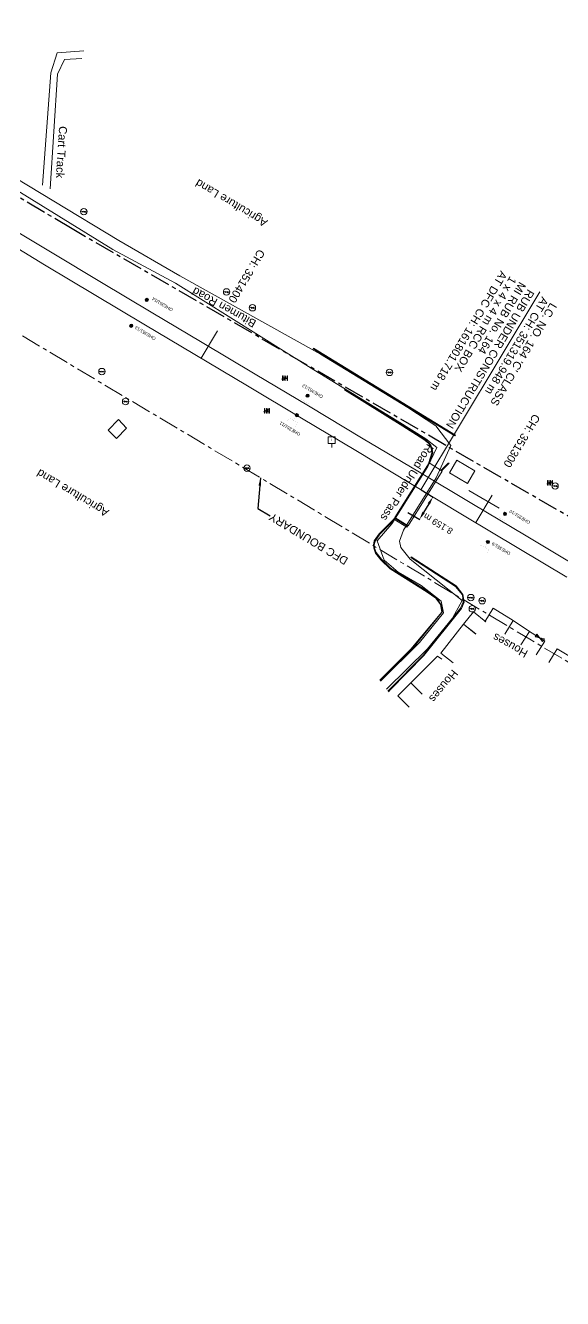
# Model space of a CAD drawing. Header units: feet. Extents: x 593168 to 611286, y 3401475 to 3412398.
# Drawn here: x 601426.7 to 601594.4, y 3407081 to 3407478.6 of the extents above; entities that cross this region are included whole.
import ezdxf
from ezdxf.enums import TextEntityAlignment as Align

# ---------------------------------------------------------------- set-up
doc = ezdxf.new("R2010")
doc.units = ezdxf.units.FT
doc.header["$MEASUREMENT"] = 0
doc.linetypes.add('CENTER', pattern=[2, 1.25, -0.25, 0.25, -0.25])
doc.layers.get('Defpoints').update_dxf_attribs({"lineweight": 0})
for name, color, linetype, lineweight in [('Cart Track', 34, 'Continuous', 0), ('Compound Wall', 251, 'Continuous', 0), ('Culvert Parapet', 7, 'Continuous', 0), ('DFCC BOUNDARY', 6, 'CENTER', 0), ('Electric Pole', 251, 'Continuous', 0), ('Existing IR Chainage', 7, 'Continuous', 0), ('Existing IR Track', 143, 'Continuous', 0), ('Gate', 251, 'Continuous', 0), ('Govt buliding', 251, 'Continuous', 0), ('Grill', 251, 'Continuous', 0), ('L', 60, 'Continuous', 0), ('LC DETAILS IN PLAN', 7, 'Continuous', 0), ('OHE MAST', 8, 'Continuous', 0), ('OHE MAST TEXT', 8, 'Continuous', 0), ('PROPOSED DFCC TRACK', 1, 'Continuous', 0), ('Residential Building Pucca', 251, 'Continuous', 0), ('Residential Building Semipucca', 251, 'Continuous', 0), ('Retaining Wall', 251, 'Continuous', 0), ('Side Details', 251, 'Continuous', 0), ('Subroad Edge', 34, 'Continuous', 0), ('Text1', 251, 'Continuous', 0), ('Transformer', 251, 'Continuous', 0), ('WL', 7, 'Continuous', 0)]:
    doc.layers.add(name, color=color, linetype=linetype, lineweight=lineweight)
doc.layers.add('Existing Railway Boundary', color=7, linetype='CENTER')
doc.styles.add('CUT-FILL', font='cut-fill.shx', dxfattribs={"height": 2})
doc.styles.get("Standard").update_dxf_attribs({"font": 'arial.ttf'})
doc.styles.add('Style-Arial', font='arial.ttf')
doc.dimstyles.new('ISO-25', dxfattribs={"dimtxt": 2.5, "dimasz": 2.5, "dimexe": 1.25, "dimexo": 0.625, "dimtad": 1, "dimtxsty": 'Standard', "dimcen": 2.5, "dimadec": 0, "dimazin": 0, "dimtfac": 1, "dimtmove": 0, "dimatfit": 3, "dimfxl": 1, "dimarcsym": 0})
doc.dimstyles.get("Standard").update_dxf_attribs({"dimtxt": 0.18, "dimasz": 0.18, "dimexe": 0.18, "dimexo": 0.0625, "dimgap": 0.09, "dimtad": 0, "dimtih": 1, "dimtoh": 1, "dimdec": 4, "dimzin": 0, "dimdsep": 46, "dimtxsty": 'Standard', "dimcen": 0.09, "dimadec": 0, "dimazin": 0, "dimtfac": 1, "dimtdec": 4, "dimtofl": 0, "dimtmove": 0, "dimatfit": 3, "dimfxl": 1, "dimtolj": 1, "dimtzin": 0, "dimarcsym": 0})

# ---------------------------------------------------------------- blocks, each defined once
blk = doc.blocks.new('GT')
at = {"layer": 'Gate'}
for p, q in [((-0.5, -0.5), (-0.5, 0.5)), ((-0.5, 0.5), (0.5, -0.5)), ((0.5, 0.5), (0.5, -0.5))]:
    blk.add_line(p, q, dxfattribs=at)
blk.add_lwpolyline([(0.5, 0.5), (-0.5, -0.5)], dxfattribs=at)
blk = doc.blocks.new('EP')
blk.add_hatch(color=8).paths.add_polyline_path([(-0.21, -0.05), (-0.21, 0.16), (-0.93, -0.01), (-0.31, 0.07), (-0.31, -0.19), (0.31, 0), (0.31, -0.24), (0.94, -0.01), (0.41, -0.1), (0.43, 0.15)])
at = {"color": 8}
for p, q in [((-0.93, -0.01), (-0.21, 0.16)), ((-0.31, 0.07), (-0.93, -0.01)), ((-0.31, -0.19), (-0.31, 0.07)), ((0.31, 0), (-0.31, -0.19)), ((-0.21, 0.16), (-0.21, -0.05)), ((-0.21, -0.05), (0.43, 0.15)), ((0.31, -0.24), (0.31, 0)), ((0.43, 0.15), (0.41, -0.1)), ((0.94, -0.01), (0.31, -0.24)), ((0.41, -0.1), (0.94, -0.01))]:
    blk.add_line(p, q, dxfattribs=at)
blk.add_circle((0, 0), 1, dxfattribs=at)
blk = doc.blocks.new('L')
at = {"layer": 'WL'}
for p, q in [((1.07, 3.42), (-1.06, 3.42)), ((-1.06, 3.42), (-1.06, 1.29)), ((-1.06, 1.29), (1.07, 1.29)), ((0, 1.29), (0, 0)), ((1.07, 1.29), (1.07, 3.42))]:
    blk.add_line(p, q, dxfattribs=at)
at = {"layer": 'WL', "style": 'CUT-FILL'}
blk.add_text('L', height=0.739, dxfattribs=at).set_placement((-0.18, 2.03))
blk = doc.blocks.new('TRF')
blk.add_hatch(color=256).paths.add_polyline_path([(0.22, -0.04), (0.38, 0.42), (-0.98, -0.29), (0.02, 0.04), (-0.18, -0.39), (0.98, 0.09)])
for p, q in [((-0.69, 0.72), (-0.69, -0.72)), ((-0.52, 0.72), (-0.69, 0.72)), ((-0.52, -0.72), (-0.52, 0.72)), ((0, 0.72), (0, -0.72)), ((0.17, 0.72), (0, 0.72)), ((0.17, -0.72), (0.17, 0.72)), ((0.7, 0.72), (0.7, -0.72)), ((0.87, 0.72), (0.7, 0.72)), ((0.87, -0.72), (0.87, 0.72)), ((-0.69, -0.72), (-0.52, -0.72)), ((0, -0.72), (0.17, -0.72)), ((0.7, -0.72), (0.87, -0.72))]:
    blk.add_line(p, q)
blk.add_lwpolyline([(0.22, -0.04), (0.38, 0.42), (-0.98, -0.29), (0.02, 0.04), (-0.18, -0.39), (0.98, 0.09)], close=True)
blk = doc.blocks.new('OHE MAST')
h = blk.add_hatch(color=256)
h.dxf.hatch_style = 1
edge = h.paths.add_edge_path()
edge.add_arc((0, 0), 0.514, 0, 360)
at = {"const_width": 0.01}
for points in [[(1.5, 3.5), (1.5, 2), (-1.5, 2), (-1.5, 3.5)], [(0, 2), (0, 0)]]:
    blk.add_lwpolyline(points, dxfattribs=at)
blk.add_circle((0, 0), 0.514)
blk = doc.blocks.new('*D354')
at = {"layer": 'Defpoints', "color": 0, "transparency": 16777216}
for p in [(601550.19, 3407333.55), (601546, 3407326.55), (601549.73, 3407324.32)]:
    blk.add_point(p, dxfattribs=at)
at = {"layer": 'PROPOSED DFCC TRACK', "color": 0, "lineweight": -2, "transparency": 16777216}
for p, q in [((601550.29, 3407333.49), (601554.03, 3407331.26)), ((601552.64, 3407329.18), (601551.01, 3407326.46)), ((601546.1, 3407326.49), (601549.84, 3407324.26))]:
    blk.add_line(p, q, dxfattribs=at)
at = {"layer": 'PROPOSED DFCC TRACK', "color": 0, "transparency": 16777216}
for points in [[(601552.28, 3407329.39), (601552.99, 3407328.96), (601553.92, 3407331.32)], [(601550.66, 3407326.68), (601551.37, 3407326.25), (601549.73, 3407324.32)]]:
    blk.add_solid(points, dxfattribs=at)
at = {"layer": 'PROPOSED DFCC TRACK', "color": 0, "lineweight": 0, "transparency": 16777216, "insert": (601555.55, 3407322.97), "char_height": 2, "attachment_point": 5, "rotation": 149, "style": 'Style-Arial'}
blk.add_mtext('\\A1;8.159 m', dxfattribs=at)
blk = doc.blocks.new('TerminatorOpen_0.5')
at = {"color": 0, "linetype": 'ByBlock', "lineweight": -2}
for q in [(-1, 0.25), (-1, 0), (-1, -0.25)]:
    blk.add_line((0, 0), q, dxfattribs=at)

msp = doc.modelspace()

# ---------------------------------------------------------------- linework, layer by layer
at = {"layer": 'Cart Track'}
for points in [[(601432.0099, 3407428.7267, 258.6783), (601434.6265, 3407463.7803, 258.4134), (601436.5064, 3407470.06, 258.4554), (601444.8822, 3407470.6755, 258.4224)], [(601444.254, 3407468.2941, 258.5133), (601438.88, 3407467.9474, 258.3894), (601436.616, 3407463.3261, 258.4304), (601434.3187, 3407427.5344, 258.6983)]]:
    msp.add_polyline3d(points, dxfattribs=at)
at = {"layer": 'Compound Wall'}
for points in [[(601586.0934, 3407288.0864, 259.3821), (601584.0289, 3407289.3372, 259.3131)], [(601588.4506, 3407286.5689, 259.4501), (601588.8938, 3407286.2219, 259.3261)], [(601546.9906, 3407273.25, 259.1772), (601555.343, 3407281.5626, 259.2091), (601556.7225, 3407280.6434, 259.3381)]]:
    msp.add_polyline3d(points, dxfattribs=at)
at = {"layer": 'Culvert Parapet'}
for points in [[(601546.1322, 3407322.3222, 259.572), (601541.997, 3407324.9058, 259.561), (601552.6967, 3407341.9959, 259.5271), (601556.8319, 3407339.4123, 259.5271)], [(601545.9804, 3407322.2174, 259.821), (601541.8954, 3407324.6939, 259.819), (601541.7256, 3407324.3415, 259.824), (601545.8106, 3407321.865, 259.824)]]:
    msp.add_polyline3d(points, close=True, dxfattribs=at)
at = {"layer": 'DFCC BOUNDARY', "ltscale": 5, "flags": 128}
msp.add_lwpolyline([(602647.7208, 3406653.5383), (602626.6516, 3406618.3556), (602625.5805, 3406618.9982), (602611.1663, 3406627.6057), (602596.216, 3406636.5335), (602582.5302, 3406644.7469), (602568.9277, 3406652.9103), (602552.3295, 3406662.8333), (602536.3002, 3406672.4162), (602520.5809, 3406681.8447), (602505.0492, 3406691.1608), (602490.4216, 3406699.9116), (602475.8003, 3406708.6586), (602457.241, 3406719.757), (602438.4392, 3406731.0003), (602423.8153, 3406739.7577), (602408.864, 3406748.7122), (602392.2261, 3406758.6842), (602375.1982, 3406768.8897), (602363.6657, 3406775.7943), (602351.4914, 3406783.083), (602335.8361, 3406792.4539), (602319.9244, 3406801.9787), (602297.3716, 3406815.4363), (602274.3314, 3406829.2051), (602254.6485, 3406841.0081), (602235.3909, 3406852.5562), (602216.7277, 3406863.7367), (602198.6689, 3406874.5552), (602176.9567, 3406887.5198), (602155.5265, 3406900.3159), (602154.6798, 3406900.8228), (602175.5337, 3406935.6333), (602160.0051, 3406944.9303), (602143.5523, 3406954.7809), (602128.2101, 3406963.9475), (602112.3641, 3406973.4149), (602096.6485, 3406982.8462), (602080.6999, 3406992.4172), (602064.4521, 3407002.1395), (602047.7153, 3407012.1542), (602032.8721, 3407021.0407), (602017.6437, 3407030.1578), (602002.1142, 3407039.4564), (601986.1202, 3407049.033), (601973.6769, 3407056.4909), (601960.9086, 3407064.1435), (601944.1732, 3407074.1285), (601927.3741, 3407084.1514), (601906.8472, 3407096.4415), (601886.4643, 3407108.6456), (601861.6498, 3407123.4596), (601846.2482, 3407132.7021), (601831.1142, 3407141.784), (601813.6892, 3407152.1752), (601796.819, 3407162.2357), (601779.3481, 3407172.7246), (601762.3524, 3407182.9283), (601759.5179, 3407184.6179), (601758.4136, 3407182.7394), (601745.8285, 3407190.2413), (601730.5285, 3407199.3615), (601715.7626, 3407208.1913), (601701.0965, 3407216.9614), (601684.5348, 3407226.9036), (601667.9815, 3407236.8409), (601651.0738, 3407246.9555), (601634.3282, 3407256.9731), (601616.8023, 3407267.4338), (601599.6778, 3407277.6548), (601584.1867, 3407286.8622), (601569.1257, 3407295.8142), (601552.032, 3407306.0817), (601535.2402, 3407316.1678), (601518.1811, 3407326.4177), (601501.2869, 3407336.5686), (601484.4898, 3407346.5568), (601467.9521, 3407356.3908), (601452.0029, 3407365.9137), (601421.449, 3407384.1568), (601420.948, 3407384.4587), (601406.0517, 3407393.4343), (601389.5488, 3407403.301), (601381.5204, 3407408.1011), (601358.7309, 3407421.7832), (601344.5292, 3407430.3151), (601328.2198, 3407440.1976), (601315.5488, 3407447.8754), (601317.2433, 3407450.7097)], dxfattribs=at)
at = {"layer": 'Existing IR Chainage', "color": 7, "linetype": 'Continuous', "lineweight": 13, "flags": 128}
for points in [[(601486.5918, 3407383.2351), (601481.4808, 3407374.6399)], [(601572.4345, 3407331.8556), (601567.2854, 3407323.2832)]]:
    msp.add_lwpolyline(points, dxfattribs=at)
at = {"layer": 'Existing IR Track', "flags": 128}
for points in [[(601598.1676, 3407310.1363), (601583.0311, 3407319.1674), (601566.0798, 3407329.2735), (601549.209, 3407339.3317), (601532.1689, 3407349.512), (601515.0424, 3407359.7439), (601498.384, 3407369.6862), (601481.7994, 3407379.5845), (601465.9473, 3407389.0521), (601450.4198, 3407398.3258), (601434.9762, 3407407.565), (601419.9274, 3407416.5679)], [(601595.7338, 3407306.2897), (601580.7179, 3407315.2148), (601563.6689, 3407325.4554), (601546.8772, 3407335.5415), (601529.8209, 3407345.7898), (601512.8822, 3407355.9673), (601496.0408, 3407365.982), (601479.5205, 3407375.8056), (601463.5888, 3407385.3181), (601433.0739, 3407403.5378), (601432.612, 3407403.8161), (601417.6823, 3407412.8119)]]:
    msp.add_lwpolyline(points, dxfattribs=at)
at = {"layer": 'Existing Railway Boundary', "ltscale": 5}
msp.add_lwpolyline([(602240.837, 3406937.0674), (602116.2948, 3407010.7668), (601764.5806, 3407219.7883), (601759.3642, 3407222.2685), (601653.1238, 3407292.2946), (601441.2096, 3407415.0505), (601397.917, 3407440.7299), (601301.0475, 3407498.7265), (601241.8375, 3407534.2132), (601188.4611, 3407565.6026), (601139.5754, 3407594.3481), (601094.5264, 3407622.448), (600939.9459, 3407716.091), (600853.7892, 3407766.6119), (600798.1443, 3407818.9628), (600756.3389, 3407844.4101), (600651.5465, 3407908.0731), (600401.2293, 3408050.9686)], dxfattribs=at)
at = {"layer": 'Govt buliding'}
msp.add_polyline3d([(601564.7152, 3407335.5184, 259.848), (601559.1269, 3407338.8384, 259.803), (601561.3979, 3407342.7908, 259.7), (601566.9864, 3407339.4707, 259.7)], close=True, dxfattribs=at)
at = {"layer": 'Grill'}
msp.add_polyline3d([(601574.6044, 3407327.824, 259.4881), (601565.0905, 3407333.3792, 259.731)], dxfattribs=at)
at = {"layer": 'LC DETAILS IN PLAN', "lineweight": 13, "flags": 128}
msp.add_lwpolyline([(601550.1851, 3407333.5542), (601587.2893, 3407395.3269)], dxfattribs=at)
at = {"layer": 'Residential Building Pucca'}
for points in [[(601570.1566, 3407292.2716, 259.2921), (601572.7678, 3407296.5339, 259.2921), (601578.9967, 3407292.718, 259.2021), (601576.3855, 3407288.4557, 259.2021)], [(601567.2977, 3407288.449, 259.613), (601563.423, 3407291.6069, 259.613), (601566.5579, 3407295.4534, 259.4441), (601570.4326, 3407292.2955, 259.4441)], [(601576.3855, 3407288.4557, 259.2021), (601578.9967, 3407292.718, 259.2021), (601584.0289, 3407289.3372, 259.3131), (601581.3368, 3407285.1255, 259.3131)], [(601560.2788, 3407279.4706, 259.2621), (601556.3411, 3407282.5495, 259.2621), (601563.423, 3407291.6069, 259.613), (601567.3607, 3407288.528, 259.613)], [(601581.3368, 3407285.1255, 259.3131), (601584.0289, 3407289.3372, 259.3131), (601588.8949, 3407286.2269, 259.3261), (601586.2028, 3407282.0152, 259.3261)], [(601590.1484, 3407279.5915, 259.4131), (601592.7219, 3407283.8766, 259.4131), (601605.0071, 3407276.4984, 259.3671), (601602.4335, 3407272.2133, 259.3671)], [(601546.5301, 3407265.6648, 259.2381), (601542.974, 3407269.1776, 259.2381), (601546.9934, 3407273.2465, 259.1762), (601550.5495, 3407269.7337, 259.1762)]]:
    msp.add_polyline3d(points, dxfattribs=at)
at = {"layer": 'Residential Building Semipucca'}
msp.add_polyline3d([(601458.2482, 3407352.8023, 259.1102), (601455.0834, 3407349.52, 260.2608), (601452.4839, 3407352.1432, 260.2388), (601455.7479, 3407355.5283, 260.2388)], close=True, dxfattribs=at)
at = {"layer": 'Retaining Wall'}
for points in [[(601516.6591, 3407377.7648, 258.1225), (601516.5257, 3407377.5526, 258.0905), (601560.7997, 3407350.4168, 258.6573), (601560.9331, 3407350.629, 258.6893)], [(601552.6894, 3407342.0788, 259.5321), (601552.8537, 3407341.938, 259.547), (601553.8719, 3407345.1145, 258.7603), (601553.6075, 3407346.6353, 258.8133), (601553.2479, 3407347.4708, 258.8243), (601552.6605, 3407348.2272, 258.8393), (601551.1514, 3407349.4161, 258.9072), (601544.5895, 3407353.5155, 258.9382), (601526.4325, 3407364.9914, 258.7013), (601526.3119, 3407364.8133, 258.7393), (601544.4981, 3407353.3918, 258.9462), (601551.0643, 3407349.2425, 258.8982), (601552.5422, 3407348.1044, 258.8443), (601553.0144, 3407347.2817, 258.8193), (601553.4127, 3407346.5046, 258.8083), (601553.6179, 3407345.1102, 259.538)]]:
    msp.add_polyline3d(points, close=True, dxfattribs=at)
for points in [[(601558.9461, 3407341.8245, 259.3991), (601558.6974, 3407341.9019, 259.3921), (601556.4873, 3407339.6868, 259.4741)], [(601556.4873, 3407339.6868, 259.4741), (601556.6624, 3407339.5609, 259.4791), (601558.9461, 3407341.8245, 259.3991)], [(601537.3058, 3407274.0877, 259.1625), (601547.0649, 3407283.8143, 259.2481), (601556.718, 3407295.3477, 259.1662), (601556.247, 3407297.7166, 259.2891), (601554.8416, 3407299.6874, 259.3221), (601552.1545, 3407301.6252, 259.3241), (601540.5546, 3407308.8558, 258.8852), (601537.6252, 3407311.6476, 258.7773), (601536.0291, 3407313.7434, 258.8453), (601535.4193, 3407315.3228, 258.8523), (601535.3189, 3407316.3809, 258.8752), (601535.571, 3407317.6458, 258.8483), (601537.1154, 3407319.7915, 258.8163), (601541.7256, 3407324.3415, 259.824), (601541.8211, 3407324.1784, 258.8682), (601537.3064, 3407319.6794, 258.8133), (601535.8581, 3407317.5537, 258.8562), (601535.5423, 3407316.4052, 258.8722), (601535.6428, 3407315.3471, 258.8493), (601536.2305, 3407313.9739, 258.8463), (601537.8257, 3407311.8435, 258.7803), (601540.6407, 3407309.0222, 258.8822), (601552.2517, 3407301.8915, 259.3211), (601555.0106, 3407299.8611, 259.3221), (601556.4198, 3407297.7696, 259.2681), (601556.9424, 3407295.5058, 259.2651), (601547.2204, 3407283.5715, 259.2471), (601537.4209, 3407273.9338, 259.3016)], [(601539.8577, 3407270.6748, 259.3187), (601540.3927, 3407271.1749, 259.3221), (601550.8849, 3407281.8263, 259.2831), (601562.5638, 3407296.6085, 259.2531), (601563.3653, 3407298.4741, 259.2781), (601563.111, 3407300.7272, 259.2681), (601561.0149, 3407303.301, 259.2701), (601547.0178, 3407312.3838, 259.0242), (601547.1704, 3407312.5625, 259.0252), (601561.1729, 3407303.5145, 259.2581), (601563.287, 3407300.8324, 259.2501), (601563.6276, 3407298.4846, 259.2781), (601562.8254, 3407296.4283, 259.2521), (601551.0867, 3407281.7738, 259.2961), (601540.5962, 3407271.0267, 259.3251), (601540.0066, 3407270.4756, 259.3214)]]:
    msp.add_polyline3d(points, dxfattribs=at)
at = {"layer": 'Subroad Edge'}
for points in [[(601363.809, 3407463.3382, 258.5993), (601393.4342, 3407445.8444, 258.5683), (601453.9566, 3407408.6312, 258.6803), (601473.5618, 3407398.0536, 258.6683), (601516.7477, 3407370.9855, 256.7329), (601542.751, 3407355.0485, 255.5942), (601551.6599, 3407349.4332, 255.2043), (601555.122, 3407346.7472, 255.1703), (601552.2898, 3407340.8144, 254.7387), (601541.0431, 3407322.9018, 255.0804)], [(601544.7486, 3407320.9017, 255.9851), (601554.9271, 3407337.2329, 255.6434), (601559.537, 3407347.3963, 255.2163), (601554.8406, 3407353.5435, 255.2503), (601546.0695, 3407359.2665, 255.5612), (601518.8446, 3407375.9377, 256.8108), (601474.8922, 3407400.3214, 258.5763), (601455.7782, 3407411.4391, 258.6963), (601394.8472, 3407448.278, 258.5253), (601369.0739, 3407463.0619, 258.5453), (601365.006, 3407465.4975, 258.5463)], [(601541.0431, 3407322.9018, 255.0804), (601536.5148, 3407317.6424, 254.8544), (601538.7003, 3407311.5179, 255.0074), (601543.051, 3407307.8301, 255.1023), (601550.2689, 3407303.6133, 255.5602), (601556.4815, 3407298.7272, 256.0621), (601557.2336, 3407295.1718, 256.374), (601549.7032, 3407285.821, 255.9161), (601537.5144, 3407273.8087, 257.1163)], [(601544.7486, 3407320.9017, 255.9851), (601543.4928, 3407317.5096, 255.6262), (601543.9073, 3407315.5344, 254.8924), (601546.7659, 3407311.859, 255.1673), (601563.0342, 3407298.9413, 256.0641), (601560.0054, 3407293.4447, 256.331), (601552.2045, 3407283.8478, 255.9181), (601539.4248, 3407271.2538, 257.1524)]]:
    msp.add_polyline3d(points, dxfattribs=at)

# ---------------------------------------------------------------- block references
at = {"layer": 'Electric Pole', "xscale": 0.9997078269568105, "yscale": 0.9997078269568105, "zscale": 0.9997078269568105}
for p in [(601444.8775, 3407420.4164, 258.4304), (601489.4558, 3407395.3467, 258.3094), (601497.5508, 3407390.3994, 258.7853), (601450.5318, 3407370.4717, 258.6913), (601540.3439, 3407370.2058, 258.7223), (601457.9256, 3407361.1217, 258.8982), (601495.8383, 3407340.3083, 258.2334), (601592.0726, 3407334.7401, 260.0899), (601565.7574, 3407299.8868, 259.0732), (601566.2024, 3407296.3952, 259.1971), (601569.3049, 3407298.8981, 259.2171)]:
    msp.add_blockref('EP', p, dxfattribs=at)
at = {"layer": 'Gate', "xscale": 2.803381348397457, "yscale": 0.9997078268794685, "zscale": 2.803381348397457, "rotation": 327.3262548576486}
msp.add_blockref('GT', (601587.272, 3407287.3276, 156.3202), dxfattribs=at)
at = {"layer": 'L', "xscale": 0.9997078269568105, "yscale": 0.9997078269568105, "zscale": 0.9997078269568105}
msp.add_blockref('L', (601522.3048, 3407346.7102, 260.0899), dxfattribs=at)
at = {"layer": 'OHE MAST', "rotation": 149.0208306544456}
for p in [(601464.5582, 3407392.8492), (601459.7131, 3407384.7782), (601514.7793, 3407362.938), (601511.4141, 3407356.8532), (601576.425, 3407326.0336), (601571.0751, 3407317.2495)]:
    msp.add_blockref('OHE MAST', p, dxfattribs=at)
at = {"layer": 'Transformer', "xscale": 0.9997078269568105, "yscale": 0.9997078269568105, "zscale": 0.9997078269568105}
for p in [(601507.6434, 3407368.4222, 259.644), (601501.9618, 3407358.1669, 259.651), (601590.4303, 3407335.7472, 260.4988)]:
    msp.add_blockref('TRF', p, dxfattribs=at)

# ---------------------------------------------------------------- texts
at = {"layer": 'Cart Track'}
msp.add_text('Cart Track', height=2.5, rotation=266.327509, dxfattribs=at).set_placement((601437.1827, 3407447.189, 156.3202))
at = {"layer": 'DFCC BOUNDARY', "linetype": 'Continuous', "ltscale": 5}
msp.add_text('DFC BOUNDARY', height=2.5, rotation=149, dxfattribs=at).set_placement((601503.0775, 3407325.4022, 613.7163), align=Align.MIDDLE_RIGHT)
at = {"layer": 'Existing IR Chainage', "color": 7, "lineweight": 0, "char_height": 2.5, "attachment_point": 6, "line_spacing_factor": 0.60036, "style": 'Style-Arial'}
for s, insert, rotation in [('CH: 351400', (601490.9866, 3407392.2562), 239.262563), ('CH: 351300', (601576.8692, 3407340.8571), 239.008576)]:
    msp.add_mtext(s, dxfattribs=dict(at, insert=insert, rotation=rotation))
at = {"layer": 'LC DETAILS IN PLAN', "color": 10, "style": 'Style-Arial'}
for s, p in [('AT DFC CH: 161801.718 m  ', (601575.0966, 3407402.1549)), ('1 x 4 x 4 m RCC BOX', (601578.0336, 3407400.4268)), ('MI RUB No. 164', (601580.9707, 3407398.6987))]:
    msp.add_text(s, height=2.5, rotation=239, dxfattribs=at).set_placement(p)
at = {"layer": 'LC DETAILS IN PLAN', "style": 'Style-Arial'}
for s, p in [('RUB UNDER CONSTRUCTION', (601583.5812, 3407396.3871)), ('AT CH: 351319.948 m ', (601587.9992, 3407394.0318)), ("LC. NO. 164 'C' CLASS", (601590.6298, 3407392.1556))]:
    msp.add_text(s, height=2.5, rotation=239, dxfattribs=at).set_placement(p)
at = {"layer": 'OHE MAST TEXT'}
for s, p in [('OHE351/14', (601472.8462, 3407390.0181, 259.708)), ('OHE351/13', (601467.4669, 3407381.0396, 259.784)), ('OHE351/12', (601519.7144, 3407362.9147, 259.869)), ('OHE351/11', (601512.6321, 3407351.1893, 259.938)), ('OHE351/10', (601584.4241, 3407323.6423, 259.973)), ('OHE351/9', (601578.2686, 3407313.9128, 259.952))]:
    msp.add_text(s, height=1, rotation=149, dxfattribs=at).set_placement(p)
at = {"layer": 'Side Details'}
for p in [(601502.5154, 3407417.6117, 156.3202), (601452.9516, 3407327.0726, 156.3202)]:
    msp.add_text('Agriculture Land', height=2.5, rotation=149, dxfattribs=at).set_placement(p)
at = {"layer": 'Subroad Edge'}
for s, rotation, p in [('Bitumen Road', 151.044359, (601498.967, 3407386.2522)), ('Road Under Pass', 237.461857, (601552.206, 3407348.1057))]:
    msp.add_text(s, height=2.5, rotation=rotation, dxfattribs=at).set_placement(p)
at = {"layer": 'Text1'}
for rotation, p in [(151.044359, (601583.8313, 3407283.1429, 156.3202)), (230.764352, (601560.0056, 3407277.637, 156.3202))]:
    msp.add_text('Houses', height=2.5, rotation=rotation, dxfattribs=at).set_placement(p)

# ---------------------------------------------------------------- dimensions: what is measured, and where the dimension line sits
at = {"layer": 'PROPOSED DFCC TRACK', "color": 10, "lineweight": 0}
dim = msp.add_linear_dim(base=(601549.7301, 3407324.3193), p1=(601550.1851, 3407333.5542), p2=(601545.9966, 3407326.5529), angle=239.109906, dimstyle='Standard', override={"dimtxt": 2, "dimasz": 2.5, "dimexe": 0.125, "dimexo": 0.125, "dimgap": 0.125, "dimtad": 1, "dimtih": 0, "dimtoh": 0, "dimdec": 3, "dimzin": 11, "dimpost": ' m', "dimtxsty": 'Style-Arial', "dimsah": 1, "dimadec": 4, "dimazin": 3, "dimtmove": 2, "dimatfit": 1, "dimldrblk": 'TerminatorOpen_0.5', "dimfrac": 2, "dimtzin": 11}, dxfattribs=at)
dim.commit()
dim.dimension.update_dxf_attribs({"geometry": '*D354', "text_midpoint": (601555.5462, 3407322.9658), "dimtype": 129, "text_rotation": 149})

# ---------------------------------------------------------------- leaders
at = {"layer": 'DFCC BOUNDARY', "linetype": 'Continuous', "lineweight": 0, "ltscale": 5}
msp.add_leader([(601500.0506, 3407337.3037), (601499.2437, 3407327.7068), (601503.0775, 3407325.4022)], dimstyle='ISO-25', override={"dimtxt": 3, "dimasz": 2.5, "dimgap": 0.625, "dimtad": 0, "dimdec": 3, "dimzin": 2, "dimtdec": 3}, dxfattribs=at)

doc.saveas('drawing.dxf')
